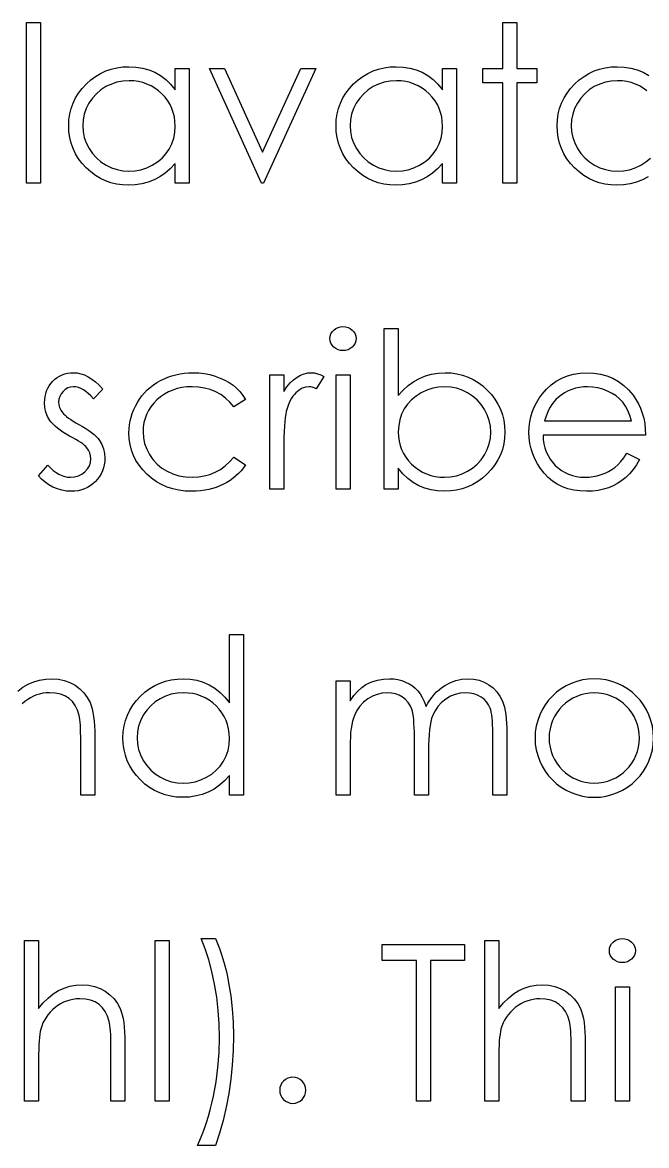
# Model space of a CAD drawing. Header units: millimetres. Extents: x -118 to 176, y -25 to 88.
# Drawn here: x -63.93 to -50, y 62.56 to 87.64 of the extents above; entities that cross this region are included whole.
import ezdxf

# ---------------------------------------------------------------- set-up
doc = ezdxf.new("R2010")
doc.units = ezdxf.units.MM

msp = doc.modelspace()

# ---------------------------------------------------------------- linework, layer by layer
at = {"color": 7, "linetype": 'Continuous', "flags": 128}
for points in [[(-63.839, 87.638), (-63.525, 87.638), (-63.525, 87.638), (-63.525, 84.048), (-63.525, 84.048), (-63.839, 84.048), (-63.839, 84.048), (-63.839, 87.638)], [(-53.205, 87.638), (-52.891, 87.638), (-52.891, 87.638), (-52.891, 86.606), (-52.891, 86.606), (-52.442, 86.606), (-52.442, 86.606), (-52.442, 86.291), (-52.442, 86.291), (-52.891, 86.291), (-52.891, 86.291), (-52.891, 84.048), (-52.891, 84.048), (-53.205, 84.048), (-53.205, 84.048), (-53.205, 86.291), (-53.205, 86.291), (-53.654, 86.291), (-53.654, 86.291), (-53.654, 86.606), (-53.654, 86.606), (-53.205, 86.606), (-53.205, 86.606), (-53.205, 87.638)], [(-60.205, 86.606), (-60.205, 84.048), (-60.205, 84.048), (-60.519, 84.048), (-60.519, 84.048), (-60.519, 84.49), (-60.519, 84.49), (-60.628, 84.372), (-60.742, 84.272), (-60.864, 84.187), (-60.991, 84.12), (-61.125, 84.069), (-61.265, 84.032), (-61.411, 84.01), (-61.564, 84.003), (-61.564, 84.003), (-61.699, 84.009), (-61.829, 84.028), (-61.955, 84.058), (-62.075, 84.1), (-62.19, 84.154), (-62.301, 84.221), (-62.406, 84.3), (-62.507, 84.391), (-62.598, 84.49), (-62.678, 84.595), (-62.744, 84.705), (-62.8, 84.821), (-62.842, 84.941), (-62.873, 85.067), (-62.891, 85.198), (-62.897, 85.334), (-62.897, 85.334), (-62.891, 85.467), (-62.873, 85.596), (-62.842, 85.719), (-62.798, 85.839), (-62.743, 85.952), (-62.676, 86.061), (-62.596, 86.165), (-62.503, 86.264), (-62.402, 86.355), (-62.296, 86.433), (-62.185, 86.5), (-62.068, 86.554), (-61.947, 86.596), (-61.821, 86.627), (-61.69, 86.644), (-61.554, 86.65), (-61.554, 86.65), (-61.397, 86.643), (-61.249, 86.62), (-61.108, 86.58), (-60.975, 86.526), (-60.849, 86.456), (-60.731, 86.366), (-60.621, 86.259), (-60.519, 86.132), (-60.519, 86.132), (-60.519, 86.606), (-60.519, 86.606), (-60.205, 86.606)], [(-59.756, 86.606), (-59.416, 86.606), (-59.416, 86.606), (-58.567, 84.743), (-58.567, 84.743), (-57.718, 86.606), (-57.718, 86.606), (-57.378, 86.606), (-57.378, 86.606), (-58.545, 84.048), (-58.545, 84.048), (-58.589, 84.048), (-58.589, 84.048), (-59.756, 86.606)], [(-54.237, 86.606), (-54.237, 84.048), (-54.237, 84.048), (-54.551, 84.048), (-54.551, 84.048), (-54.551, 84.49), (-54.551, 84.49), (-54.66, 84.372), (-54.774, 84.272), (-54.896, 84.187), (-55.024, 84.12), (-55.157, 84.069), (-55.297, 84.032), (-55.444, 84.01), (-55.596, 84.003), (-55.596, 84.003), (-55.731, 84.009), (-55.861, 84.028), (-55.987, 84.058), (-56.107, 84.1), (-56.222, 84.154), (-56.333, 84.221), (-56.438, 84.3), (-56.539, 84.391), (-56.631, 84.49), (-56.71, 84.595), (-56.776, 84.705), (-56.832, 84.821), (-56.874, 84.941), (-56.905, 85.067), (-56.923, 85.198), (-56.929, 85.334), (-56.929, 85.334), (-56.923, 85.467), (-56.905, 85.596), (-56.874, 85.719), (-56.83, 85.839), (-56.775, 85.952), (-56.708, 86.061), (-56.628, 86.165), (-56.535, 86.264), (-56.434, 86.355), (-56.328, 86.433), (-56.217, 86.5), (-56.1, 86.554), (-55.979, 86.596), (-55.853, 86.627), (-55.722, 86.644), (-55.586, 86.65), (-55.586, 86.65), (-55.429, 86.643), (-55.281, 86.62), (-55.14, 86.58), (-55.007, 86.526), (-54.881, 86.456), (-54.763, 86.366), (-54.653, 86.259), (-54.551, 86.132), (-54.551, 86.132), (-54.551, 86.606), (-54.551, 86.606), (-54.237, 86.606)], [(-49.96, 84.187), (-50.088, 84.12), (-50.222, 84.069), (-50.361, 84.032), (-50.508, 84.01), (-50.66, 84.003), (-50.66, 84.003), (-50.795, 84.009), (-50.925, 84.028), (-51.051, 84.058), (-51.172, 84.1), (-51.287, 84.154), (-51.397, 84.221), (-51.502, 84.3), (-51.603, 84.391), (-51.695, 84.49), (-51.774, 84.595), (-51.84, 84.705), (-51.896, 84.821), (-51.939, 84.941), (-51.969, 85.067), (-51.987, 85.198), (-51.993, 85.334), (-51.993, 85.334), (-51.987, 85.467), (-51.969, 85.596), (-51.938, 85.719), (-51.894, 85.839), (-51.839, 85.952), (-51.772, 86.061), (-51.692, 86.165), (-51.599, 86.264), (-51.498, 86.355), (-51.392, 86.433), (-51.281, 86.5), (-51.165, 86.554), (-51.043, 86.596), (-50.917, 86.627), (-50.786, 86.644), (-50.65, 86.65), (-50.65, 86.65), (-50.494, 86.643), (-50.345, 86.62), (-50.204, 86.58), (-50.071, 86.526), (-49.945, 86.456)], [(-61.55, 86.336), (-61.687, 86.328), (-61.819, 86.303), (-61.945, 86.262), (-62.066, 86.205), (-62.178, 86.132), (-62.279, 86.046), (-62.367, 85.947), (-62.444, 85.834), (-62.505, 85.714), (-62.548, 85.589), (-62.575, 85.461), (-62.583, 85.33), (-62.583, 85.33), (-62.574, 85.2), (-62.548, 85.072), (-62.504, 84.947), (-62.442, 84.825), (-62.365, 84.712), (-62.277, 84.612), (-62.176, 84.525), (-62.063, 84.451), (-61.942, 84.392), (-61.816, 84.351), (-61.686, 84.326), (-61.552, 84.317), (-61.552, 84.317), (-61.416, 84.326), (-61.284, 84.35), (-61.156, 84.391), (-61.031, 84.45), (-60.915, 84.522), (-60.813, 84.606), (-60.726, 84.702), (-60.652, 84.809), (-60.594, 84.926), (-60.552, 85.051), (-60.527, 85.182), (-60.519, 85.321), (-60.519, 85.321), (-60.524, 85.427), (-60.538, 85.529), (-60.561, 85.626), (-60.593, 85.719), (-60.635, 85.807), (-60.686, 85.891), (-60.747, 85.97), (-60.817, 86.045), (-60.893, 86.113), (-60.974, 86.173), (-61.059, 86.223), (-61.149, 86.263), (-61.242, 86.296), (-61.341, 86.318), (-61.443, 86.332), (-61.55, 86.336)], [(-55.582, 86.336), (-55.719, 86.328), (-55.851, 86.303), (-55.977, 86.262), (-56.098, 86.205), (-56.211, 86.132), (-56.311, 86.046), (-56.399, 85.947), (-56.476, 85.834), (-56.537, 85.714), (-56.58, 85.589), (-56.607, 85.461), (-56.615, 85.33), (-56.615, 85.33), (-56.606, 85.2), (-56.58, 85.072), (-56.536, 84.947), (-56.474, 84.825), (-56.397, 84.712), (-56.309, 84.612), (-56.208, 84.525), (-56.095, 84.451), (-55.974, 84.392), (-55.848, 84.351), (-55.718, 84.326), (-55.584, 84.317), (-55.584, 84.317), (-55.448, 84.326), (-55.316, 84.35), (-55.188, 84.391), (-55.063, 84.45), (-54.947, 84.522), (-54.845, 84.606), (-54.758, 84.702), (-54.684, 84.809), (-54.626, 84.926), (-54.584, 85.051), (-54.559, 85.182), (-54.551, 85.321), (-54.551, 85.321), (-54.556, 85.427), (-54.57, 85.529), (-54.593, 85.626), (-54.625, 85.719), (-54.667, 85.807), (-54.719, 85.891), (-54.779, 85.97), (-54.849, 86.045), (-54.925, 86.113), (-55.006, 86.173), (-55.092, 86.223), (-55.181, 86.263), (-55.275, 86.296), (-55.373, 86.318), (-55.475, 86.332), (-55.582, 86.336)], [(-50.646, 86.336), (-50.783, 86.328), (-50.915, 86.303), (-51.041, 86.262), (-51.162, 86.205), (-51.275, 86.132), (-51.375, 86.046), (-51.463, 85.947), (-51.54, 85.834), (-51.601, 85.714), (-51.644, 85.589), (-51.671, 85.461), (-51.679, 85.33), (-51.679, 85.33), (-51.67, 85.2), (-51.644, 85.072), (-51.6, 84.947), (-51.538, 84.825), (-51.461, 84.712), (-51.373, 84.612), (-51.272, 84.525), (-51.159, 84.451), (-51.038, 84.392), (-50.912, 84.351), (-50.782, 84.326), (-50.649, 84.317), (-50.649, 84.317), (-50.513, 84.326), (-50.38, 84.35), (-50.252, 84.391), (-50.127, 84.45), (-50.011, 84.522), (-49.909, 84.606)], [(-49.989, 86.113), (-50.07, 86.173), (-50.156, 86.223), (-50.245, 86.263), (-50.339, 86.296), (-50.437, 86.318), (-50.539, 86.332), (-50.646, 86.336)], [(-56.774, 80.849), (-56.715, 80.844), (-56.661, 80.83), (-56.612, 80.804), (-56.567, 80.77), (-56.529, 80.729), (-56.502, 80.682), (-56.486, 80.633), (-56.48, 80.579), (-56.48, 80.579), (-56.486, 80.526), (-56.502, 80.477), (-56.529, 80.431), (-56.567, 80.39), (-56.612, 80.356), (-56.661, 80.33), (-56.715, 80.316), (-56.774, 80.311), (-56.774, 80.311), (-56.831, 80.316), (-56.884, 80.33), (-56.933, 80.356), (-56.978, 80.39), (-57.015, 80.431), (-57.042, 80.477), (-57.058, 80.526), (-57.064, 80.579), (-57.064, 80.579), (-57.058, 80.633), (-57.042, 80.682), (-57.015, 80.729), (-56.978, 80.77), (-56.933, 80.804), (-56.884, 80.83), (-56.831, 80.844), (-56.774, 80.849)], [(-55.852, 77.215), (-55.852, 80.804), (-55.852, 80.804), (-55.538, 80.804), (-55.538, 80.804), (-55.538, 79.308), (-55.538, 79.308), (-55.429, 79.428), (-55.315, 79.531), (-55.194, 79.619), (-55.067, 79.69), (-54.933, 79.746), (-54.794, 79.786), (-54.647, 79.809), (-54.495, 79.817), (-54.495, 79.817), (-54.36, 79.811), (-54.228, 79.793), (-54.103, 79.762), (-53.982, 79.72), (-53.867, 79.666), (-53.757, 79.599), (-53.651, 79.521), (-53.551, 79.429), (-53.459, 79.33), (-53.38, 79.225), (-53.313, 79.115), (-53.257, 79), (-53.215, 78.88), (-53.184, 78.755), (-53.166, 78.624), (-53.16, 78.488), (-53.16, 78.488), (-53.166, 78.355), (-53.184, 78.226), (-53.215, 78.101), (-53.259, 77.982), (-53.314, 77.868), (-53.382, 77.759), (-53.462, 77.655), (-53.555, 77.556), (-53.656, 77.466), (-53.762, 77.387), (-53.873, 77.32), (-53.989, 77.266), (-54.111, 77.224), (-54.237, 77.194), (-54.369, 77.176), (-54.505, 77.17), (-54.505, 77.17), (-54.66, 77.177), (-54.808, 77.201), (-54.949, 77.24), (-55.082, 77.294), (-55.207, 77.365), (-55.325, 77.454), (-55.435, 77.562), (-55.538, 77.688), (-55.538, 77.688), (-55.538, 77.215), (-55.538, 77.215), (-55.852, 77.215)], [(-62.134, 79.453), (-62.347, 79.234), (-62.347, 79.234), (-62.404, 79.297), (-62.46, 79.352), (-62.516, 79.398), (-62.57, 79.436), (-62.626, 79.465), (-62.68, 79.486), (-62.735, 79.499), (-62.789, 79.503), (-62.789, 79.503), (-62.855, 79.497), (-62.916, 79.477), (-62.973, 79.445), (-63.024, 79.399), (-63.067, 79.345), (-63.097, 79.288), (-63.115, 79.225), (-63.121, 79.159), (-63.121, 79.159), (-63.116, 79.098), (-63.1, 79.04), (-63.072, 78.983), (-63.035, 78.927), (-63.035, 78.927), (-63.01, 78.898), (-62.979, 78.868), (-62.943, 78.837), (-62.9, 78.805), (-62.851, 78.771), (-62.796, 78.737), (-62.736, 78.7), (-62.669, 78.663), (-62.669, 78.663), (-62.588, 78.617), (-62.514, 78.571), (-62.446, 78.526), (-62.385, 78.481), (-62.331, 78.436), (-62.283, 78.392), (-62.242, 78.348), (-62.209, 78.304), (-62.209, 78.304), (-62.157, 78.214), (-62.119, 78.118), (-62.097, 78.016), (-62.089, 77.909), (-62.089, 77.909), (-62.093, 77.833), (-62.103, 77.76), (-62.12, 77.69), (-62.143, 77.623), (-62.174, 77.559), (-62.21, 77.498), (-62.253, 77.44), (-62.304, 77.384), (-62.359, 77.334), (-62.418, 77.29), (-62.479, 77.254), (-62.544, 77.224), (-62.613, 77.2), (-62.685, 77.183), (-62.76, 77.173), (-62.839, 77.17), (-62.839, 77.17), (-62.945, 77.175), (-63.048, 77.193), (-63.149, 77.222), (-63.248, 77.262), (-63.341, 77.312), (-63.426, 77.372), (-63.502, 77.44), (-63.57, 77.516), (-63.57, 77.516), (-63.362, 77.753), (-63.362, 77.753), (-63.302, 77.69), (-63.241, 77.635), (-63.178, 77.589), (-63.116, 77.551), (-63.052, 77.522), (-62.987, 77.501), (-62.922, 77.488), (-62.855, 77.484), (-62.855, 77.484), (-62.765, 77.491), (-62.681, 77.515), (-62.605, 77.552), (-62.535, 77.606), (-62.478, 77.67), (-62.436, 77.74), (-62.412, 77.815), (-62.404, 77.895), (-62.404, 77.895), (-62.409, 77.962), (-62.425, 78.025), (-62.452, 78.084), (-62.49, 78.139), (-62.49, 78.139), (-62.514, 78.166), (-62.546, 78.195), (-62.584, 78.226), (-62.629, 78.258), (-62.681, 78.291), (-62.74, 78.327), (-62.805, 78.364), (-62.877, 78.403), (-62.877, 78.403), (-62.955, 78.447), (-63.027, 78.491), (-63.091, 78.535), (-63.15, 78.579), (-63.202, 78.622), (-63.247, 78.666), (-63.286, 78.709), (-63.319, 78.752), (-63.319, 78.752), (-63.37, 78.841), (-63.406, 78.937), (-63.429, 79.038), (-63.436, 79.146), (-63.436, 79.146), (-63.433, 79.217), (-63.424, 79.284), (-63.41, 79.349), (-63.39, 79.41), (-63.364, 79.469), (-63.333, 79.524), (-63.295, 79.577), (-63.253, 79.626), (-63.205, 79.671), (-63.154, 79.709), (-63.101, 79.742), (-63.045, 79.769), (-62.985, 79.79), (-62.923, 79.805), (-62.858, 79.814), (-62.789, 79.817), (-62.789, 79.817), (-62.708, 79.811), (-62.626, 79.795), (-62.544, 79.766), (-62.462, 79.726), (-62.381, 79.675), (-62.299, 79.612), (-62.216, 79.539), (-62.134, 79.453)], [(-58.948, 79.218), (-59.211, 79.054), (-59.211, 79.054), (-59.3, 79.159), (-59.398, 79.251), (-59.502, 79.328), (-59.614, 79.391), (-59.735, 79.44), (-59.863, 79.475), (-59.999, 79.496), (-60.142, 79.503), (-60.142, 79.503), (-60.257, 79.498), (-60.368, 79.485), (-60.473, 79.462), (-60.574, 79.43), (-60.669, 79.389), (-60.759, 79.338), (-60.845, 79.279), (-60.926, 79.211), (-60.998, 79.136), (-61.062, 79.056), (-61.116, 78.974), (-61.159, 78.887), (-61.193, 78.796), (-61.217, 78.702), (-61.232, 78.603), (-61.237, 78.5), (-61.237, 78.5), (-61.228, 78.366), (-61.201, 78.237), (-61.156, 78.111), (-61.094, 77.989), (-61.015, 77.876), (-60.923, 77.775), (-60.819, 77.689), (-60.701, 77.616), (-60.572, 77.558), (-60.435, 77.517), (-60.292, 77.492), (-60.14, 77.484), (-60.14, 77.484), (-60.001, 77.491), (-59.869, 77.512), (-59.743, 77.547), (-59.624, 77.596), (-59.511, 77.659), (-59.405, 77.736), (-59.305, 77.827), (-59.211, 77.932), (-59.211, 77.932), (-58.948, 77.76), (-58.948, 77.76), (-58.996, 77.692), (-59.048, 77.627), (-59.104, 77.567), (-59.164, 77.511), (-59.227, 77.459), (-59.295, 77.41), (-59.366, 77.365), (-59.441, 77.325), (-59.52, 77.288), (-59.601, 77.257), (-59.685, 77.23), (-59.772, 77.208), (-59.861, 77.191), (-59.953, 77.179), (-60.048, 77.172), (-60.145, 77.17), (-60.145, 77.17), (-60.294, 77.175), (-60.435, 77.194), (-60.571, 77.223), (-60.7, 77.264), (-60.823, 77.318), (-60.939, 77.383), (-61.048, 77.46), (-61.151, 77.549), (-61.245, 77.646), (-61.326, 77.749), (-61.395, 77.857), (-61.451, 77.97), (-61.495, 78.088), (-61.526, 78.211), (-61.545, 78.339), (-61.551, 78.472), (-61.551, 78.472), (-61.548, 78.563), (-61.539, 78.652), (-61.525, 78.739), (-61.504, 78.825), (-61.478, 78.909), (-61.446, 78.992), (-61.408, 79.073), (-61.364, 79.152), (-61.315, 79.228), (-61.262, 79.3), (-61.205, 79.368), (-61.142, 79.431), (-61.076, 79.49), (-61.006, 79.544), (-60.93, 79.595), (-60.851, 79.641), (-60.768, 79.682), (-60.682, 79.718), (-60.595, 79.748), (-60.504, 79.773), (-60.412, 79.793), (-60.317, 79.806), (-60.22, 79.814), (-60.119, 79.817), (-60.119, 79.817), (-59.994, 79.812), (-59.87, 79.797), (-59.748, 79.774), (-59.629, 79.739), (-59.516, 79.697), (-59.41, 79.65), (-59.315, 79.596), (-59.228, 79.536), (-59.149, 79.469), (-59.076, 79.394), (-59.009, 79.31), (-58.948, 79.218)], [(-58.41, 79.772), (-58.096, 79.772), (-58.096, 79.772), (-58.096, 79.396), (-58.096, 79.396), (-58.024, 79.499), (-57.951, 79.588), (-57.876, 79.66), (-57.799, 79.718), (-57.719, 79.761), (-57.638, 79.793), (-57.556, 79.811), (-57.472, 79.817), (-57.472, 79.817), (-57.407, 79.811), (-57.339, 79.795), (-57.27, 79.768), (-57.198, 79.729), (-57.198, 79.729), (-57.371, 79.457), (-57.371, 79.457), (-57.416, 79.477), (-57.459, 79.492), (-57.497, 79.5), (-57.531, 79.503), (-57.531, 79.503), (-57.606, 79.495), (-57.681, 79.469), (-57.753, 79.427), (-57.825, 79.368), (-57.859, 79.333), (-57.891, 79.292), (-57.921, 79.247), (-57.949, 79.197), (-57.975, 79.143), (-57.998, 79.084), (-58.02, 79.02), (-58.04, 78.952), (-58.04, 78.952), (-58.053, 78.891), (-58.064, 78.816), (-58.074, 78.727), (-58.082, 78.624), (-58.088, 78.507), (-58.092, 78.377), (-58.095, 78.233), (-58.096, 78.074), (-58.096, 78.074), (-58.096, 77.215), (-58.096, 77.215), (-58.41, 77.215), (-58.41, 77.215), (-58.41, 79.772)], [(-56.929, 79.772), (-56.615, 79.772), (-56.615, 79.772), (-56.615, 77.215), (-56.615, 77.215), (-56.929, 77.215), (-56.929, 77.215), (-56.929, 79.772)], [(-50.433, 78.022), (-50.154, 77.876), (-50.154, 77.876), (-50.222, 77.759), (-50.296, 77.653), (-50.374, 77.559), (-50.459, 77.478), (-50.548, 77.407), (-50.642, 77.346), (-50.742, 77.292), (-50.847, 77.248), (-50.958, 77.214), (-51.077, 77.189), (-51.202, 77.175), (-51.335, 77.17), (-51.335, 77.17), (-51.482, 77.176), (-51.621, 77.195), (-51.751, 77.226), (-51.874, 77.271), (-51.988, 77.327), (-52.094, 77.397), (-52.192, 77.479), (-52.281, 77.574), (-52.361, 77.676), (-52.43, 77.782), (-52.488, 77.891), (-52.536, 78.004), (-52.574, 78.12), (-52.6, 78.238), (-52.616, 78.361), (-52.621, 78.486), (-52.621, 78.486), (-52.617, 78.604), (-52.603, 78.719), (-52.58, 78.831), (-52.548, 78.939), (-52.507, 79.044), (-52.456, 79.146), (-52.396, 79.245), (-52.327, 79.34), (-52.327, 79.34), (-52.23, 79.452), (-52.124, 79.549), (-52.012, 79.631), (-51.89, 79.698), (-51.761, 79.75), (-51.624, 79.788), (-51.48, 79.809), (-51.327, 79.817), (-51.327, 79.817), (-51.17, 79.809), (-51.021, 79.786), (-50.88, 79.746), (-50.747, 79.692), (-50.623, 79.621), (-50.506, 79.534), (-50.398, 79.431), (-50.297, 79.314), (-50.297, 79.314), (-50.233, 79.222), (-50.177, 79.125), (-50.13, 79.022), (-50.091, 78.914), (-50.06, 78.8), (-50.038, 78.681), (-50.025, 78.556), (-50.019, 78.426), (-50.019, 78.426), (-52.307, 78.426), (-52.307, 78.426), (-52.301, 78.325), (-52.287, 78.228), (-52.265, 78.137), (-52.234, 78.05), (-52.196, 77.968), (-52.15, 77.89), (-52.095, 77.817), (-52.033, 77.748), (-51.964, 77.686), (-51.892, 77.632), (-51.815, 77.587), (-51.735, 77.55), (-51.65, 77.521), (-51.562, 77.501), (-51.47, 77.488), (-51.374, 77.484), (-51.374, 77.484), (-51.28, 77.487), (-51.188, 77.498), (-51.097, 77.517), (-51.008, 77.543), (-50.921, 77.576), (-50.842, 77.613), (-50.77, 77.656), (-50.704, 77.703), (-50.64, 77.759), (-50.574, 77.832), (-50.504, 77.919), (-50.433, 78.022)], [(-54.507, 77.484), (-54.37, 77.492), (-54.238, 77.517), (-54.112, 77.558), (-53.991, 77.616), (-53.879, 77.688), (-53.778, 77.774), (-53.69, 77.873), (-53.614, 77.985), (-53.553, 78.106), (-53.509, 78.23), (-53.482, 78.357), (-53.474, 78.488), (-53.474, 78.488), (-53.483, 78.62), (-53.509, 78.748), (-53.554, 78.873), (-53.616, 78.995), (-53.692, 79.108), (-53.78, 79.209), (-53.881, 79.295), (-53.994, 79.369), (-54.115, 79.428), (-54.24, 79.469), (-54.369, 79.495), (-54.503, 79.503), (-54.503, 79.503), (-54.639, 79.495), (-54.77, 79.469), (-54.899, 79.428), (-55.025, 79.369), (-55.141, 79.296), (-55.244, 79.212), (-55.332, 79.116), (-55.406, 79.008), (-55.464, 78.891), (-55.505, 78.768), (-55.53, 78.636), (-55.538, 78.498), (-55.538, 78.498), (-55.533, 78.392), (-55.519, 78.291), (-55.496, 78.193), (-55.464, 78.101), (-55.422, 78.012), (-55.371, 77.928), (-55.31, 77.849), (-55.241, 77.774), (-55.164, 77.706), (-55.083, 77.647), (-54.998, 77.597), (-54.909, 77.557), (-54.815, 77.524), (-54.716, 77.502), (-54.614, 77.488), (-54.508, 77.484)], [(-50.333, 78.74), (-50.37, 78.864), (-50.416, 78.975), (-50.468, 79.073), (-50.529, 79.157), (-50.597, 79.231), (-50.677, 79.298), (-50.767, 79.356), (-50.867, 79.408), (-50.974, 79.45), (-51.084, 79.479), (-51.196, 79.497), (-51.311, 79.503), (-51.311, 79.503), (-51.405, 79.499), (-51.496, 79.488), (-51.584, 79.469), (-51.667, 79.443), (-51.749, 79.409), (-51.826, 79.368), (-51.899, 79.319), (-51.97, 79.263), (-51.97, 79.263), (-52.019, 79.217), (-52.065, 79.165), (-52.108, 79.108), (-52.147, 79.046), (-52.183, 78.977), (-52.217, 78.904), (-52.247, 78.825), (-52.274, 78.74), (-52.274, 78.74), (-50.333, 78.74)], [(-58.993, 73.971), (-58.993, 70.381), (-58.993, 70.381), (-59.307, 70.381), (-59.307, 70.381), (-59.307, 70.824), (-59.307, 70.824), (-59.416, 70.706), (-59.53, 70.605), (-59.652, 70.521), (-59.78, 70.453), (-59.914, 70.402), (-60.053, 70.366), (-60.2, 70.343), (-60.352, 70.336), (-60.352, 70.336), (-60.487, 70.343), (-60.618, 70.361), (-60.743, 70.391), (-60.864, 70.433), (-60.979, 70.488), (-61.09, 70.554), (-61.195, 70.633), (-61.295, 70.724), (-61.387, 70.824), (-61.466, 70.928), (-61.533, 71.038), (-61.588, 71.154), (-61.631, 71.274), (-61.661, 71.4), (-61.679, 71.531), (-61.686, 71.667), (-61.686, 71.667), (-61.679, 71.8), (-61.661, 71.929), (-61.63, 72.053), (-61.587, 72.172), (-61.531, 72.285), (-61.464, 72.394), (-61.384, 72.499), (-61.292, 72.597), (-61.191, 72.688), (-61.084, 72.766), (-60.973, 72.833), (-60.857, 72.887), (-60.736, 72.93), (-60.609, 72.96), (-60.478, 72.977), (-60.342, 72.984), (-60.342, 72.984), (-60.186, 72.975), (-60.037, 72.95), (-59.896, 72.907), (-59.763, 72.848), (-59.638, 72.773), (-59.519, 72.68), (-59.41, 72.57), (-59.307, 72.444), (-59.307, 72.444), (-59.307, 73.971), (-59.307, 73.971), (-58.993, 73.971)], [(-64.032, 72.707), (-63.919, 72.794), (-63.799, 72.863), (-63.675, 72.916), (-63.546, 72.954), (-63.41, 72.976), (-63.27, 72.984), (-63.27, 72.984), (-63.128, 72.975), (-62.995, 72.948), (-62.87, 72.902), (-62.754, 72.839), (-62.649, 72.761), (-62.558, 72.67), (-62.482, 72.566), (-62.421, 72.45), (-62.396, 72.384), (-62.374, 72.31), (-62.356, 72.228), (-62.34, 72.137), (-62.329, 72.037), (-62.321, 71.929), (-62.315, 71.812), (-62.314, 71.687), (-62.314, 71.687), (-62.314, 70.381), (-62.314, 70.381), (-62.628, 70.381), (-62.628, 70.381), (-62.628, 71.584), (-62.628, 71.584), (-62.629, 71.689), (-62.63, 71.784), (-62.633, 71.87), (-62.637, 71.948), (-62.643, 72.016), (-62.649, 72.075), (-62.657, 72.126), (-62.665, 72.166), (-62.665, 72.166), (-62.701, 72.284), (-62.751, 72.386), (-62.814, 72.473), (-62.89, 72.543), (-62.98, 72.599), (-63.082, 72.638), (-63.197, 72.662), (-63.325, 72.67), (-63.325, 72.67), (-63.401, 72.667), (-63.474, 72.658), (-63.546, 72.642), (-63.616, 72.621), (-63.684, 72.593), (-63.75, 72.56), (-63.813, 72.52), (-63.875, 72.475), (-63.933, 72.424)], [(-56.929, 72.939), (-56.615, 72.939), (-56.615, 72.939), (-56.615, 72.494), (-56.615, 72.494), (-56.528, 72.609), (-56.44, 72.708), (-56.351, 72.789), (-56.26, 72.854), (-56.26, 72.854), (-56.133, 72.911), (-56.003, 72.952), (-55.87, 72.975), (-55.733, 72.984), (-55.733, 72.984), (-55.641, 72.979), (-55.551, 72.966), (-55.463, 72.942), (-55.378, 72.91), (-55.298, 72.87), (-55.225, 72.825), (-55.16, 72.773), (-55.103, 72.715), (-55.052, 72.647), (-55.004, 72.567), (-54.96, 72.473), (-54.919, 72.366), (-54.919, 72.366), (-54.877, 72.44), (-54.832, 72.508), (-54.784, 72.573), (-54.735, 72.633), (-54.682, 72.688), (-54.627, 72.738), (-54.57, 72.785), (-54.51, 72.826), (-54.385, 72.895), (-54.254, 72.945), (-54.12, 72.974), (-53.981, 72.984), (-53.981, 72.984), (-53.853, 72.975), (-53.732, 72.951), (-53.619, 72.909), (-53.514, 72.851), (-53.419, 72.778), (-53.337, 72.691), (-53.269, 72.593), (-53.213, 72.48), (-53.19, 72.417), (-53.17, 72.346), (-53.154, 72.268), (-53.14, 72.182), (-53.129, 72.09), (-53.121, 71.99), (-53.116, 71.882), (-53.115, 71.767), (-53.115, 71.767), (-53.115, 70.381), (-53.115, 70.381), (-53.429, 70.381), (-53.429, 70.381), (-53.429, 71.768), (-53.429, 71.768), (-53.43, 71.866), (-53.433, 71.957), (-53.438, 72.039), (-53.444, 72.113), (-53.452, 72.179), (-53.463, 72.237), (-53.475, 72.288), (-53.489, 72.33), (-53.524, 72.403), (-53.569, 72.468), (-53.625, 72.526), (-53.692, 72.576), (-53.767, 72.617), (-53.85, 72.647), (-53.939, 72.664), (-54.036, 72.67), (-54.036, 72.67), (-54.154, 72.661), (-54.267, 72.635), (-54.376, 72.591), (-54.479, 72.529), (-54.573, 72.454), (-54.653, 72.366), (-54.719, 72.267), (-54.773, 72.156), (-54.794, 72.093), (-54.813, 72.02), (-54.829, 71.937), (-54.842, 71.844), (-54.852, 71.742), (-54.859, 71.63), (-54.864, 71.508), (-54.865, 71.376), (-54.865, 71.376), (-54.865, 70.381), (-54.865, 70.381), (-55.179, 70.381), (-55.179, 70.381), (-55.179, 71.682), (-55.179, 71.682), (-55.18, 71.792), (-55.183, 71.894), (-55.188, 71.985), (-55.194, 72.068), (-55.202, 72.142), (-55.212, 72.206), (-55.224, 72.261), (-55.238, 72.306), (-55.272, 72.385), (-55.318, 72.455), (-55.375, 72.517), (-55.442, 72.57), (-55.518, 72.614), (-55.601, 72.645), (-55.691, 72.663), (-55.788, 72.67), (-55.788, 72.67), (-55.901, 72.661), (-56.011, 72.635), (-56.118, 72.593), (-56.22, 72.533), (-56.314, 72.459), (-56.396, 72.372), (-56.464, 72.275), (-56.518, 72.165), (-56.541, 72.103), (-56.56, 72.034), (-56.577, 71.957), (-56.591, 71.872), (-56.602, 71.781), (-56.609, 71.68), (-56.614, 71.573), (-56.615, 71.457), (-56.615, 71.457), (-56.615, 70.381), (-56.615, 70.381), (-56.929, 70.381), (-56.929, 70.381), (-56.929, 72.939)], [(-60.338, 72.67), (-60.475, 72.661), (-60.607, 72.637), (-60.733, 72.595), (-60.855, 72.538), (-60.967, 72.466), (-61.067, 72.379), (-61.156, 72.281), (-61.232, 72.168), (-61.293, 72.047), (-61.336, 71.922), (-61.363, 71.795), (-61.371, 71.664), (-61.371, 71.664), (-61.362, 71.533), (-61.336, 71.406), (-61.292, 71.281), (-61.231, 71.159), (-61.153, 71.045), (-61.065, 70.945), (-60.964, 70.858), (-60.851, 70.784), (-60.73, 70.725), (-60.604, 70.684), (-60.475, 70.659), (-60.341, 70.65), (-60.341, 70.65), (-60.205, 70.659), (-60.072, 70.683), (-59.944, 70.725), (-59.819, 70.783), (-59.704, 70.855), (-59.601, 70.939), (-59.514, 71.035), (-59.441, 71.143), (-59.382, 71.26), (-59.34, 71.385), (-59.316, 71.516), (-59.307, 71.654), (-59.307, 71.654), (-59.312, 71.76), (-59.326, 71.862), (-59.349, 71.959), (-59.382, 72.052), (-59.424, 72.14), (-59.475, 72.224), (-59.535, 72.304), (-59.605, 72.379), (-59.682, 72.447), (-59.762, 72.506), (-59.848, 72.556), (-59.937, 72.597), (-60.031, 72.629), (-60.129, 72.651), (-60.231, 72.665), (-60.338, 72.67)], [(-63.884, 67.138), (-63.57, 67.138), (-63.57, 67.138), (-63.57, 65.622), (-63.57, 65.622), (-63.466, 65.747), (-63.357, 65.854), (-63.243, 65.945), (-63.124, 66.019), (-63, 66.076), (-62.87, 66.117), (-62.737, 66.142), (-62.597, 66.15), (-62.597, 66.15), (-62.455, 66.141), (-62.322, 66.115), (-62.197, 66.069), (-62.081, 66.006), (-61.976, 65.927), (-61.885, 65.837), (-61.809, 65.733), (-61.748, 65.618), (-61.723, 65.552), (-61.701, 65.478), (-61.683, 65.396), (-61.667, 65.305), (-61.656, 65.205), (-61.648, 65.097), (-61.642, 64.98), (-61.641, 64.854), (-61.641, 64.854), (-61.641, 63.548), (-61.641, 63.548), (-61.955, 63.548), (-61.955, 63.548), (-61.955, 64.751), (-61.955, 64.751), (-61.956, 64.855), (-61.957, 64.951), (-61.96, 65.037), (-61.964, 65.115), (-61.969, 65.183), (-61.975, 65.242), (-61.983, 65.292), (-61.991, 65.333), (-61.991, 65.333), (-62.029, 65.451), (-62.08, 65.553), (-62.143, 65.639), (-62.219, 65.71), (-62.308, 65.766), (-62.41, 65.805), (-62.525, 65.829), (-62.652, 65.836), (-62.652, 65.836), (-62.728, 65.834), (-62.802, 65.824), (-62.874, 65.809), (-62.943, 65.788), (-63.011, 65.76), (-63.077, 65.727), (-63.14, 65.687), (-63.202, 65.641), (-63.26, 65.591), (-63.313, 65.538), (-63.361, 65.482), (-63.403, 65.423), (-63.44, 65.362), (-63.473, 65.297), (-63.5, 65.229), (-63.522, 65.159), (-63.522, 65.159), (-63.533, 65.108), (-63.543, 65.047), (-63.551, 64.976), (-63.558, 64.895), (-63.563, 64.804), (-63.567, 64.703), (-63.57, 64.593), (-63.57, 64.473), (-63.57, 64.473), (-63.57, 63.548), (-63.57, 63.548), (-63.884, 63.548), (-63.884, 63.548), (-63.884, 67.138)], [(-60.968, 67.138), (-60.654, 67.138), (-60.654, 67.138), (-60.654, 63.548), (-60.654, 63.548), (-60.968, 63.548), (-60.968, 63.548), (-60.968, 67.138)], [(-59.621, 62.561), (-60.025, 62.561), (-60.025, 62.561), (-59.97, 62.681), (-59.918, 62.807), (-59.868, 62.938), (-59.822, 63.073), (-59.779, 63.214), (-59.738, 63.359), (-59.701, 63.51), (-59.666, 63.665), (-59.607, 63.983), (-59.565, 64.306), (-59.54, 64.635), (-59.532, 64.968), (-59.532, 64.968), (-59.539, 65.277), (-59.558, 65.579), (-59.593, 65.876), (-59.64, 66.167), (-59.699, 66.447), (-59.767, 66.71), (-59.847, 66.955), (-59.936, 67.182), (-59.936, 67.182), (-59.621, 67.182), (-59.621, 67.182), (-59.576, 67.075), (-59.533, 66.964), (-59.492, 66.847), (-59.454, 66.726), (-59.418, 66.6), (-59.385, 66.469), (-59.354, 66.334), (-59.326, 66.194), (-59.279, 65.906), (-59.245, 65.614), (-59.225, 65.315), (-59.218, 65.01), (-59.218, 65.01), (-59.224, 64.682), (-59.244, 64.359), (-59.276, 64.039), (-59.321, 63.723), (-59.379, 63.415), (-59.448, 63.119), (-59.529, 62.834), (-59.621, 62.561)], [(-55.897, 66.689), (-55.897, 67.048), (-55.897, 67.048), (-54.057, 67.048), (-54.057, 67.048), (-54.057, 66.689), (-54.057, 66.689), (-54.82, 66.689), (-54.82, 66.689), (-54.82, 63.548), (-54.82, 63.548), (-55.134, 63.548), (-55.134, 63.548), (-55.134, 66.689), (-55.134, 66.689), (-55.897, 66.689)], [(-53.609, 67.138), (-53.295, 67.138), (-53.295, 67.138), (-53.295, 65.622), (-53.295, 65.622), (-53.191, 65.747), (-53.081, 65.854), (-52.968, 65.945), (-52.849, 66.019), (-52.725, 66.076), (-52.595, 66.117), (-52.461, 66.142), (-52.321, 66.15), (-52.321, 66.15), (-52.18, 66.141), (-52.047, 66.115), (-51.922, 66.069), (-51.805, 66.006), (-51.7, 65.927), (-51.609, 65.837), (-51.533, 65.733), (-51.472, 65.618), (-51.447, 65.552), (-51.425, 65.478), (-51.407, 65.396), (-51.392, 65.305), (-51.381, 65.205), (-51.372, 65.097), (-51.366, 64.98), (-51.365, 64.854), (-51.365, 64.854), (-51.365, 63.548), (-51.365, 63.548), (-51.679, 63.548), (-51.679, 63.548), (-51.679, 64.751), (-51.679, 64.751), (-51.68, 64.855), (-51.681, 64.951), (-51.684, 65.037), (-51.688, 65.115), (-51.693, 65.183), (-51.7, 65.242), (-51.707, 65.292), (-51.716, 65.333), (-51.716, 65.333), (-51.753, 65.451), (-51.804, 65.553), (-51.867, 65.639), (-51.944, 65.71), (-52.033, 65.766), (-52.134, 65.805), (-52.249, 65.829), (-52.377, 65.836), (-52.377, 65.836), (-52.453, 65.834), (-52.526, 65.824), (-52.598, 65.809), (-52.668, 65.788), (-52.736, 65.76), (-52.801, 65.727), (-52.865, 65.687), (-52.926, 65.641), (-52.985, 65.591), (-53.037, 65.538), (-53.085, 65.482), (-53.128, 65.423), (-53.165, 65.362), (-53.197, 65.297), (-53.224, 65.229), (-53.246, 65.159), (-53.246, 65.159), (-53.257, 65.108), (-53.267, 65.047), (-53.276, 64.976), (-53.283, 64.895), (-53.288, 64.804), (-53.292, 64.703), (-53.294, 64.593), (-53.295, 64.473), (-53.295, 64.473), (-53.295, 63.548), (-53.295, 63.548), (-53.609, 63.548), (-53.609, 63.548), (-53.609, 67.138)], [(-50.536, 67.182), (-50.478, 67.178), (-50.424, 67.163), (-50.374, 67.138), (-50.33, 67.103), (-50.292, 67.062), (-50.265, 67.016), (-50.249, 66.966), (-50.243, 66.912), (-50.243, 66.912), (-50.249, 66.859), (-50.265, 66.81), (-50.292, 66.765), (-50.33, 66.723), (-50.374, 66.689), (-50.424, 66.664), (-50.478, 66.649), (-50.536, 66.644), (-50.536, 66.644), (-50.594, 66.649), (-50.646, 66.664), (-50.696, 66.689), (-50.741, 66.723), (-50.778, 66.765), (-50.805, 66.81), (-50.821, 66.859), (-50.827, 66.912), (-50.827, 66.912), (-50.821, 66.966), (-50.805, 67.016), (-50.778, 67.062), (-50.741, 67.103), (-50.696, 67.138), (-50.646, 67.163), (-50.594, 67.178), (-50.536, 67.182)], [(-50.692, 66.106), (-50.378, 66.106), (-50.378, 66.106), (-50.378, 63.548), (-50.378, 63.548), (-50.692, 63.548), (-50.692, 63.548), (-50.692, 66.106)]]:
    msp.add_lwpolyline(points, dxfattribs=at)
at = {"color": 7, "linetype": 'Continuous'}
for centre, radius, start, end in [((-51.162, 71.66), 1.324, 90.0004, 89.9996), ((-51.163, 71.66), 1.009, 90.0005, 89.9995), ((-57.894, 63.795), 0.292, 90.0022, 89.9978)]:
    msp.add_arc(centre, radius, start, end, dxfattribs=at)

doc.saveas('drawing.dxf')
